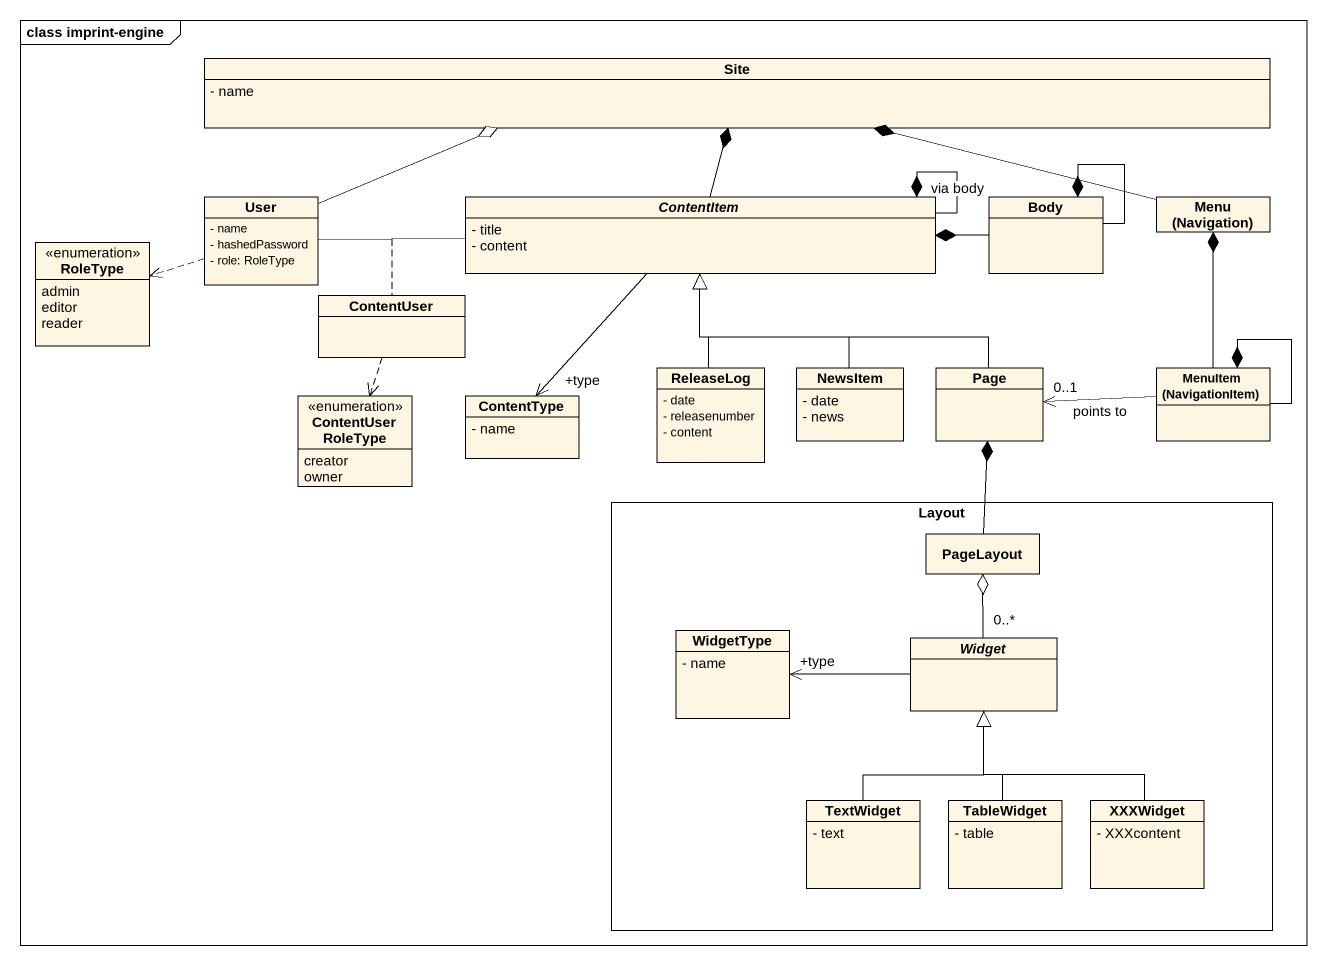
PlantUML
@startuml
mainframe class imprint-engine
hide circle
hide empty members
skinparam classAttributeIconSize 0
class Site {
  - name
}
class User {
  - name
  - hashedPassword
  - role: RoleType
}
abstract class ContentItem {
  - title
  - content
}
class Body
class "Menu (Navigation)" as Menu_Navigation
enum RoleType {
  admin
  editor
  reader
}
class ContentUser
enum ContentUserRoleType {
  creator
  owner
}
class ContentType {
  - name
}
class ReleaseLog {
  - date
  - releasenumber
  - content
}
class NewsItem {
  - date
  - news
}
class "Page" as Page_
class "MenuItem (NavigationItem)" as MenuItem_NavigationItem
rectangle Layout {
  class PageLayout
  class WidgetType {
    - name
  }
  abstract class Widget
  class TextWidget {
    - text
  }
  class TableWidget {
    - table
  }
  class XXXWidget {
    - XXXcontent
  }
}
User -right-o Site
User .left.> RoleType
ContentItem -up-* Site
ContentItem -left- User
(ContentItem, User) .. ContentUser
ContentItem --* ContentItem : via body
ContentItem --> "+type" ContentType
Body -left-* ContentItem
Body --* Body
Menu_Navigation -left-* Site
ContentUser ..> ContentUserRoleType
ReleaseLog -up-|> ContentItem
NewsItem -up-|> ContentItem
Page_ -left-|> ContentItem
MenuItem_NavigationItem -up-* Menu_Navigation
MenuItem_NavigationItem -left-> "0..1" Page_ : points to
MenuItem_NavigationItem --* MenuItem_NavigationItem
PageLayout -up-* Page_
Widget "0..*" -up-o PageLayout
Widget -left-> "+type" WidgetType
TextWidget -up-|> Widget
TableWidget -up-|> Widget
XXXWidget -up-|> Widget
@enduml
